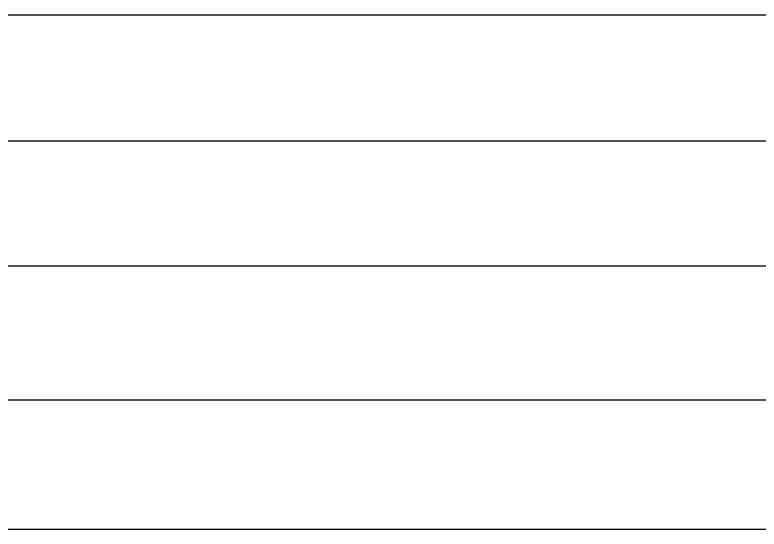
# Model space of a CAD drawing. Header units: millimetres. Extents: x -44117 to 256353, y -2095463 to 65325.
# Drawn here: x 125802 to 148556, y -813426 to -797701 of the extents above; entities that cross this region are included whole.
import ezdxf

# ---------------------------------------------------------------- set-up
doc = ezdxf.new("R2010")
doc.units = ezdxf.units.MM
doc.header["$LTSCALE"] = 10

msp = doc.modelspace()

# ---------------------------------------------------------------- linework, layer by layer
at = {"color": 1}
for p, q in [((104015.69829, -797701.10363), (196284.84516, -797701.10363)), ((104015.69829, -797701.10363), (196284.84516, -797701.10363)), ((104053.93808, -801555.67402), (196323.08494, -801555.67402)), ((104053.93808, -801555.67402), (196323.08494, -801555.67402)), ((104053.93808, -805377.44997), (196323.08494, -805377.44997)), ((104053.93808, -805377.44997), (196323.08494, -805377.44997)), ((104053.93808, -809469.93767), (196323.08494, -809469.93767)), ((104053.93808, -809469.93767), (196323.08494, -809469.93767)), ((104053.93808, -813425.76203), (196323.08494, -813425.76203)), ((104053.93808, -813425.76203), (196323.08494, -813425.76203))]:
    msp.add_line(p, q, dxfattribs=at)

doc.saveas('drawing.dxf')
